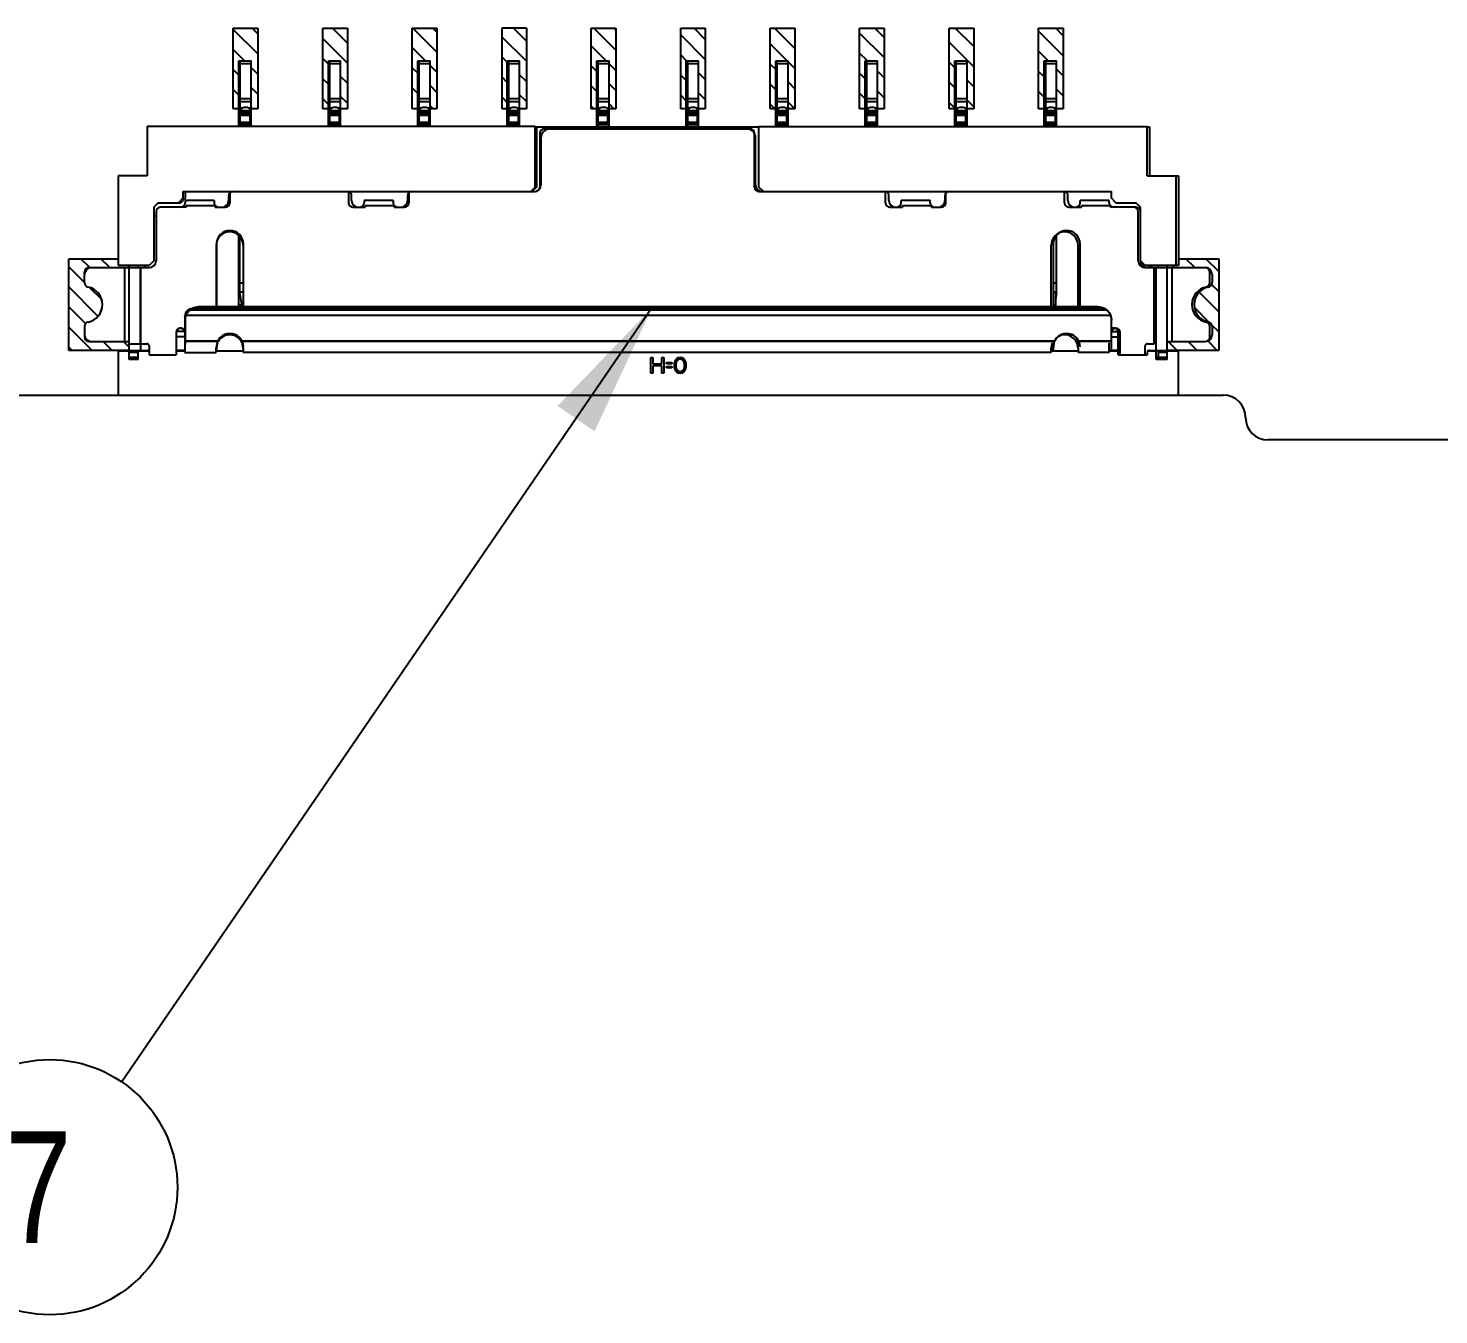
# Model space of a CAD drawing. Header units: millimetres. Extents: x 0 to 594, y 0 to 420.
# Drawn here: x 132.46 to 163.99, y 69.37 to 98.12 of the extents above; entities that cross this region are included whole.
import ezdxf

# ---------------------------------------------------------------- set-up
doc = ezdxf.new("R2010")
doc.units = ezdxf.units.MM
doc.header["$LTSCALE"] = 32.67
doc.layers.get('0').update_dxf_attribs({"linetype": 'CONTINUOUS'})
doc.styles.get("Standard").update_dxf_attribs({"font": 'txt', "width": 0.8})
doc.dimstyles.get("Standard").update_dxf_attribs({"dimtxt": 2.5, "dimasz": 3, "dimexe": 1.5, "dimexo": 1.2, "dimtad": 1, "dimdsep": 46, "dimtxsty": 'STANDARD', "dimblk": '_FILLED', "dimblk1": '_FILLED', "dimblk2": '_FILLED', "dimcen": 0.09, "dimazin": 2, "dimtol": 1, "dimtp": 0.01, "dimtm": 0.01, "dimtfac": 1, "dimtofl": 0, "dimtmove": 0, "dimatfit": 3, "dimldrblk": '_FILLED', "dimfxl": 1, "dimtolj": 1, "dimarcsym": 0})

# ---------------------------------------------------------------- blocks, each defined once
blk = doc.blocks.new('_FILLED')
at = {"color": 0, "linetype": 'BYBLOCK'}
blk.add_solid([(0, 0), (-1, 0.167), (-1, -0.167)], dxfattribs=at)
blk = doc.blocks.new('BALLOON_BL14', base_point=(132.942, 72.223))
at = {"color": 7, "linetype": 'CONTINUOUS'}
blk.add_circle((132.942, 72.223), 2.851, dxfattribs=at)
at = {"color": 7, "linetype": 'CONTINUOUS', "insert": (131.942, 73.473), "char_height": 2.5, "width": 2, "attachment_point": 1, "line_spacing_factor": 0.9}
blk.add_mtext('7', dxfattribs=at)

msp = doc.modelspace()

# ---------------------------------------------------------------- linework, layer by layer
at = {"color": 40, "linetype": 'CONTINUOUS'}
for p, q in [((137.042, 96.323), (137.042, 98.123)), ((137.042, 98.123), (137.592, 98.123)), ((137.592, 97.547), (137.042, 98.097)), ((137.592, 97.996), (137.464, 98.123)), ((137.592, 98.123), (137.592, 96.323)), ((139.042, 96.323), (139.042, 98.123)), ((139.042, 98.123), (139.592, 98.123)), ((139.592, 97.792), (139.26, 98.123)), ((139.592, 98.123), (139.592, 96.323)), ((141.042, 96.323), (141.042, 98.123)), ((141.042, 98.123), (141.592, 98.123)), ((141.592, 97.588), (141.056, 98.123)), ((141.592, 98.037), (141.505, 98.123)), ((141.592, 98.123), (141.592, 96.323)), ((143.042, 98.123), (143.042, 96.323)), ((143.592, 98.123), (143.042, 98.123)), ((143.592, 97.833), (143.302, 98.123)), ((143.592, 98.123), (143.592, 96.323)), ((145.042, 96.323), (145.042, 98.123)), ((145.042, 98.123), (145.592, 98.123)), ((145.592, 97.629), (145.098, 98.123)), ((145.592, 98.078), (145.547, 98.123)), ((145.592, 98.123), (145.592, 96.323)), ((147.042, 96.323), (147.042, 98.123)), ((147.042, 98.123), (147.592, 98.123)), ((147.592, 97.874), (147.343, 98.123)), ((147.592, 98.123), (147.592, 96.323)), ((149.042, 96.323), (149.042, 98.123)), ((149.042, 98.123), (149.592, 98.123)), ((149.592, 97.67), (149.139, 98.123)), ((149.592, 98.119), (149.588, 98.123)), ((149.592, 98.123), (149.592, 96.323)), ((151.042, 96.323), (151.042, 98.123)), ((151.042, 98.123), (151.592, 98.123)), ((151.592, 97.915), (151.384, 98.123)), ((151.592, 98.123), (151.592, 96.323)), ((153.042, 96.323), (153.042, 98.123)), ((153.042, 98.123), (153.592, 98.123)), ((153.592, 97.711), (153.18, 98.123)), ((153.592, 98.123), (153.592, 96.323)), ((155.042, 96.323), (155.042, 98.123)), ((155.042, 98.123), (155.592, 98.123)), ((155.592, 97.507), (155.042, 98.057)), ((155.592, 97.956), (155.425, 98.123)), ((155.592, 98.123), (155.592, 96.323)), ((139.592, 97.343), (139.042, 97.893)), ((143.592, 97.384), (143.042, 97.934)), ((147.592, 97.425), (147.042, 97.975)), ((149.42, 97.393), (149.042, 97.771)), ((151.592, 97.466), (151.042, 98.016)), ((153.592, 97.262), (153.042, 97.812)), ((137.296, 97.393), (137.042, 97.648)), ((139.167, 97.319), (139.042, 97.444)), ((141.337, 97.393), (141.042, 97.689)), ((143.163, 97.364), (143.042, 97.485)), ((145.379, 97.393), (145.042, 97.73)), ((147.171, 97.397), (147.042, 97.526)), ((151.216, 97.393), (151.042, 97.567)), ((155.257, 97.393), (155.042, 97.608)), ((137.167, 97.074), (137.042, 97.199)), ((137.592, 97.098), (137.442, 97.248)), ((141.167, 97.115), (141.042, 97.24)), ((141.592, 97.139), (141.442, 97.289)), ((145.167, 97.156), (145.042, 97.281)), ((145.592, 97.18), (145.442, 97.33)), ((147.592, 96.976), (147.442, 97.126)), ((149.167, 97.197), (149.042, 97.322)), ((149.592, 97.221), (149.442, 97.371)), ((151.167, 96.993), (151.042, 97.118)), ((151.592, 97.017), (151.442, 97.167)), ((153.167, 97.238), (153.042, 97.363)), ((155.167, 97.034), (155.042, 97.159)), ((155.592, 97.058), (155.442, 97.208)), ((137.592, 96.649), (137.442, 96.799)), ((139.167, 96.87), (139.042, 96.995)), ((139.592, 96.894), (139.442, 97.044)), ((141.167, 96.666), (141.042, 96.791)), ((141.592, 96.69), (141.442, 96.84)), ((143.167, 96.911), (143.042, 97.036)), ((143.592, 96.935), (143.442, 97.085)), ((145.167, 96.707), (145.042, 96.832)), ((145.592, 96.731), (145.442, 96.881)), ((147.167, 96.952), (147.042, 97.077)), ((149.167, 96.748), (149.042, 96.873)), ((149.592, 96.772), (149.442, 96.922)), ((153.167, 96.789), (153.042, 96.914)), ((153.592, 96.813), (153.442, 96.963)), ((137.167, 96.625), (137.042, 96.75)), ((139.167, 96.421), (139.042, 96.546)), ((139.592, 96.445), (139.442, 96.595)), ((143.167, 96.462), (143.042, 96.587)), ((143.592, 96.486), (143.442, 96.636)), ((147.167, 96.503), (147.042, 96.628)), ((147.592, 96.527), (147.447, 96.672)), ((149.592, 96.323), (149.442, 96.473)), ((151.167, 96.544), (151.042, 96.669)), ((151.592, 96.568), (151.442, 96.718)), ((153.592, 96.364), (153.442, 96.514)), ((155.167, 96.585), (155.042, 96.71)), ((155.592, 96.609), (155.442, 96.759)), ((137.167, 96.323), (137.042, 96.323)), ((137.592, 96.323), (137.442, 96.323)), ((137.468, 96.323), (137.446, 96.346)), ((139.167, 96.323), (139.042, 96.323)), ((139.592, 96.323), (139.442, 96.323)), ((141.06, 96.323), (141.042, 96.342)), ((141.167, 96.323), (141.042, 96.323)), ((141.509, 96.323), (141.442, 96.391)), ((141.592, 96.323), (141.442, 96.323)), ((143.167, 96.323), (143.042, 96.323)), ((143.592, 96.323), (143.442, 96.323)), ((145.102, 96.323), (145.042, 96.383)), ((145.167, 96.323), (145.042, 96.323)), ((145.551, 96.323), (145.442, 96.432)), ((145.592, 96.323), (145.442, 96.323)), ((147.167, 96.323), (147.042, 96.323)), ((147.592, 96.323), (147.442, 96.323)), ((149.143, 96.323), (149.042, 96.424)), ((149.167, 96.323), (149.042, 96.323)), ((149.592, 96.323), (149.442, 96.323)), ((151.167, 96.323), (151.042, 96.323)), ((151.592, 96.323), (151.442, 96.323)), ((153.167, 96.34), (153.042, 96.465)), ((153.167, 96.323), (153.042, 96.323)), ((153.592, 96.323), (153.442, 96.323)), ((155.167, 96.323), (155.042, 96.323)), ((155.592, 96.323), (155.442, 96.323)), ((133.367, 90.923), (133.367, 92.973)), ((133.367, 92.973), (134.467, 92.973)), ((133.718, 92.44), (133.367, 92.792)), ((133.834, 92.773), (133.634, 92.973)), ((134.283, 92.773), (134.083, 92.973)), ((134.712, 92.794), (134.682, 92.823)), ((158.081, 92.773), (158.031, 92.823)), ((158.167, 92.973), (159.067, 92.973)), ((158.53, 92.773), (158.33, 92.973)), ((159.067, 92.685), (158.779, 92.973)), ((159.067, 92.973), (159.067, 90.923)), ((159.067, 92.236), (158.906, 92.397)), ((134.018, 91.691), (133.367, 92.343)), ((134.102, 92.057), (133.83, 92.328)), ((159.067, 91.787), (158.63, 92.224)), ((133.739, 91.521), (133.367, 91.894)), ((158.856, 91.548), (158.526, 91.879)), ((133.888, 90.923), (133.367, 91.445)), ((159.067, 91.338), (158.908, 91.497)), ((134.337, 90.923), (134.137, 91.123)), ((134.712, 90.998), (134.586, 91.123)), ((158.135, 90.923), (157.935, 91.123)), ((158.584, 90.923), (158.384, 91.123)), ((159.033, 90.923), (158.821, 91.135)), ((133.439, 90.923), (133.367, 90.996)), ((134.712, 90.923), (133.367, 90.923)), ((159.067, 90.923), (157.917, 90.923))]:
    msp.add_line(p, q, dxfattribs=at)
at = {"color": 7, "linetype": 'CONTINUOUS'}
for p, q in [((137.167, 95.925), (137.167, 97.393)), ((137.167, 97.393), (137.442, 97.393)), ((137.192, 97.358), (137.167, 97.358)), ((137.192, 97.393), (137.192, 96.289)), ((137.442, 97.327), (137.192, 97.327)), ((137.417, 97.389), (137.417, 97.393)), ((137.442, 95.925), (137.442, 97.393)), ((139.167, 95.925), (139.167, 97.393)), ((139.167, 97.393), (139.442, 97.393)), ((139.192, 97.358), (139.167, 97.358)), ((139.192, 97.393), (139.192, 96.289)), ((139.442, 97.327), (139.192, 97.327)), ((139.417, 97.389), (139.417, 97.393)), ((139.442, 95.925), (139.442, 97.393)), ((141.167, 95.925), (141.167, 97.393)), ((141.167, 97.393), (141.442, 97.393)), ((141.192, 97.358), (141.167, 97.358)), ((141.192, 97.393), (141.192, 96.289)), ((141.442, 97.327), (141.192, 97.327)), ((141.417, 97.389), (141.417, 97.393)), ((141.442, 95.925), (141.442, 97.393)), ((143.167, 95.925), (143.167, 97.393)), ((143.167, 97.393), (143.442, 97.393)), ((143.192, 97.358), (143.167, 97.358)), ((143.192, 97.393), (143.192, 96.289)), ((143.442, 97.327), (143.192, 97.327)), ((143.417, 97.389), (143.417, 97.393)), ((143.442, 95.925), (143.442, 97.393)), ((145.167, 95.925), (145.167, 97.393)), ((145.167, 97.393), (145.442, 97.393)), ((145.192, 97.358), (145.167, 97.358)), ((145.192, 97.393), (145.192, 96.289)), ((145.442, 97.327), (145.192, 97.327)), ((145.417, 97.389), (145.417, 97.393)), ((145.442, 95.925), (145.442, 97.393)), ((147.167, 95.925), (147.167, 97.393)), ((147.167, 97.393), (147.442, 97.393)), ((147.192, 97.358), (147.167, 97.358)), ((147.192, 97.393), (147.192, 96.289)), ((147.442, 97.327), (147.192, 97.327)), ((147.417, 97.389), (147.417, 97.393)), ((147.442, 95.925), (147.442, 97.393)), ((149.167, 95.925), (149.167, 97.393)), ((149.167, 97.393), (149.442, 97.393)), ((149.192, 97.358), (149.167, 97.358)), ((149.192, 97.393), (149.192, 96.289)), ((149.442, 97.327), (149.192, 97.327)), ((149.417, 97.389), (149.417, 97.393)), ((149.442, 95.925), (149.442, 97.393)), ((151.167, 95.925), (151.167, 97.393)), ((151.167, 97.393), (151.442, 97.393)), ((151.192, 97.358), (151.167, 97.358)), ((151.192, 97.393), (151.192, 96.289)), ((151.442, 97.327), (151.192, 97.327)), ((151.417, 97.389), (151.417, 97.393)), ((151.442, 95.925), (151.442, 97.393)), ((153.167, 95.925), (153.167, 97.393)), ((153.167, 97.393), (153.442, 97.393)), ((153.192, 97.358), (153.167, 97.358)), ((153.192, 97.393), (153.192, 96.289)), ((153.442, 97.327), (153.192, 97.327)), ((153.417, 97.389), (153.417, 97.393)), ((153.442, 95.925), (153.442, 97.393)), ((155.167, 95.925), (155.167, 97.393)), ((155.167, 97.393), (155.442, 97.393)), ((155.192, 97.358), (155.167, 97.358)), ((155.192, 97.393), (155.192, 96.289)), ((155.442, 97.327), (155.192, 97.327)), ((155.417, 97.389), (155.417, 97.393)), ((155.442, 95.925), (155.442, 97.393)), ((137.167, 96.641), (137.192, 96.641)), ((137.192, 96.52), (137.167, 96.52)), ((137.192, 96.55), (137.442, 96.55)), ((137.442, 96.477), (137.192, 96.477)), ((139.167, 96.641), (139.192, 96.641)), ((139.192, 96.52), (139.167, 96.52)), ((139.192, 96.55), (139.442, 96.55)), ((139.442, 96.477), (139.192, 96.477)), ((141.167, 96.641), (141.192, 96.641)), ((141.192, 96.52), (141.167, 96.52)), ((141.192, 96.55), (141.442, 96.55)), ((141.442, 96.477), (141.192, 96.477)), ((143.167, 96.641), (143.192, 96.641)), ((143.192, 96.52), (143.167, 96.52)), ((143.192, 96.55), (143.442, 96.55)), ((143.442, 96.477), (143.192, 96.477)), ((145.167, 96.641), (145.192, 96.641)), ((145.192, 96.52), (145.167, 96.52)), ((145.192, 96.55), (145.442, 96.55)), ((145.442, 96.477), (145.192, 96.477)), ((147.167, 96.641), (147.192, 96.641)), ((147.192, 96.52), (147.167, 96.52)), ((147.192, 96.55), (147.442, 96.55)), ((147.442, 96.477), (147.192, 96.477)), ((149.167, 96.641), (149.192, 96.641)), ((149.192, 96.52), (149.167, 96.52)), ((149.192, 96.55), (149.442, 96.55)), ((149.442, 96.477), (149.192, 96.477)), ((151.167, 96.641), (151.192, 96.641)), ((151.192, 96.52), (151.167, 96.52)), ((151.192, 96.55), (151.442, 96.55)), ((151.442, 96.477), (151.192, 96.477)), ((153.167, 96.641), (153.192, 96.641)), ((153.192, 96.52), (153.167, 96.52)), ((153.192, 96.55), (153.442, 96.55)), ((153.442, 96.477), (153.192, 96.477)), ((155.167, 96.641), (155.192, 96.641)), ((155.192, 96.52), (155.167, 96.52)), ((155.192, 96.55), (155.442, 96.55)), ((155.442, 96.477), (155.192, 96.477)), ((137.167, 96.362), (137.192, 96.362)), ((137.167, 96.275), (137.192, 96.275)), ((137.417, 96.175), (137.167, 96.175)), ((137.192, 96.283), (137.267, 96.358)), ((137.192, 96.342), (137.25, 96.342)), ((137.192, 96.335), (137.243, 96.335)), ((137.192, 96.283), (137.192, 95.925)), ((137.192, 96.283), (137.442, 96.283)), ((137.442, 96.233), (137.192, 96.233)), ((137.442, 96.203), (137.192, 96.203)), ((137.267, 96.358), (137.367, 96.358)), ((137.367, 96.358), (137.442, 96.283)), ((137.383, 96.342), (137.442, 96.342)), ((137.39, 96.335), (137.442, 96.335)), ((137.417, 96.003), (137.417, 96.175)), ((139.167, 96.362), (139.192, 96.362)), ((139.167, 96.275), (139.192, 96.275)), ((139.417, 96.175), (139.167, 96.175)), ((139.192, 96.283), (139.267, 96.358)), ((139.192, 96.342), (139.25, 96.342)), ((139.192, 96.335), (139.243, 96.335)), ((139.192, 96.283), (139.192, 95.925)), ((139.192, 96.283), (139.442, 96.283)), ((139.442, 96.233), (139.192, 96.233)), ((139.442, 96.203), (139.192, 96.203)), ((139.267, 96.358), (139.367, 96.358)), ((139.367, 96.358), (139.442, 96.283)), ((139.383, 96.342), (139.442, 96.342)), ((139.39, 96.335), (139.442, 96.335)), ((139.417, 96.003), (139.417, 96.175)), ((141.167, 96.362), (141.192, 96.362)), ((141.167, 96.275), (141.192, 96.275)), ((141.417, 96.175), (141.167, 96.175)), ((141.192, 96.283), (141.267, 96.358)), ((141.192, 96.342), (141.25, 96.342)), ((141.192, 96.335), (141.243, 96.335)), ((141.192, 96.283), (141.192, 95.925)), ((141.192, 96.283), (141.442, 96.283)), ((141.442, 96.233), (141.192, 96.233)), ((141.442, 96.203), (141.192, 96.203)), ((141.267, 96.358), (141.367, 96.358)), ((141.367, 96.358), (141.442, 96.283)), ((141.383, 96.342), (141.442, 96.342)), ((141.39, 96.335), (141.442, 96.335)), ((141.417, 96.003), (141.417, 96.175)), ((143.167, 96.362), (143.192, 96.362)), ((143.167, 96.275), (143.192, 96.275)), ((143.417, 96.175), (143.167, 96.175)), ((143.192, 96.283), (143.267, 96.358)), ((143.192, 96.342), (143.25, 96.342)), ((143.243, 96.335), (143.192, 96.335)), ((143.192, 96.283), (143.192, 95.925)), ((143.192, 96.283), (143.442, 96.283)), ((143.442, 96.233), (143.192, 96.233)), ((143.192, 96.203), (143.442, 96.203)), ((143.267, 96.358), (143.367, 96.358)), ((143.367, 96.358), (143.442, 96.283)), ((143.383, 96.342), (143.442, 96.342)), ((143.442, 96.335), (143.39, 96.335)), ((143.417, 96.003), (143.417, 96.175)), ((145.167, 96.362), (145.192, 96.362)), ((145.167, 96.275), (145.192, 96.275)), ((145.417, 96.175), (145.167, 96.175)), ((145.192, 96.283), (145.267, 96.358)), ((145.192, 96.342), (145.25, 96.342)), ((145.192, 96.335), (145.243, 96.335)), ((145.192, 96.283), (145.192, 95.925)), ((145.192, 96.283), (145.442, 96.283)), ((145.442, 96.233), (145.192, 96.233)), ((145.442, 96.203), (145.192, 96.203)), ((145.267, 96.358), (145.367, 96.358)), ((145.367, 96.358), (145.442, 96.283)), ((145.383, 96.342), (145.442, 96.342)), ((145.39, 96.335), (145.442, 96.335)), ((145.417, 96.003), (145.417, 96.175)), ((147.167, 96.362), (147.192, 96.362)), ((147.167, 96.275), (147.192, 96.275)), ((147.417, 96.175), (147.167, 96.175)), ((147.192, 96.283), (147.267, 96.358)), ((147.192, 96.342), (147.25, 96.342)), ((147.192, 96.335), (147.243, 96.335)), ((147.192, 96.283), (147.192, 95.925)), ((147.192, 96.283), (147.442, 96.283)), ((147.442, 96.233), (147.192, 96.233)), ((147.442, 96.203), (147.192, 96.203)), ((147.267, 96.358), (147.367, 96.358)), ((147.367, 96.358), (147.442, 96.283)), ((147.383, 96.342), (147.442, 96.342)), ((147.39, 96.335), (147.442, 96.335)), ((147.417, 96.003), (147.417, 96.175)), ((149.167, 96.362), (149.192, 96.362)), ((149.167, 96.275), (149.192, 96.275)), ((149.417, 96.175), (149.167, 96.175)), ((149.192, 96.283), (149.267, 96.358)), ((149.192, 96.342), (149.25, 96.342)), ((149.192, 96.335), (149.243, 96.335)), ((149.192, 96.283), (149.192, 95.925)), ((149.192, 96.283), (149.442, 96.283)), ((149.442, 96.233), (149.192, 96.233)), ((149.442, 96.203), (149.192, 96.203)), ((149.267, 96.358), (149.367, 96.358)), ((149.367, 96.358), (149.442, 96.283)), ((149.383, 96.342), (149.442, 96.342)), ((149.39, 96.335), (149.442, 96.335)), ((149.417, 96.003), (149.417, 96.175)), ((151.167, 96.362), (151.192, 96.362)), ((151.167, 96.275), (151.192, 96.275)), ((151.417, 96.175), (151.167, 96.175)), ((151.192, 96.283), (151.267, 96.358)), ((151.192, 96.342), (151.25, 96.342)), ((151.192, 96.335), (151.243, 96.335)), ((151.192, 96.283), (151.192, 95.925)), ((151.192, 96.283), (151.442, 96.283)), ((151.442, 96.233), (151.192, 96.233)), ((151.442, 96.203), (151.192, 96.203)), ((151.267, 96.358), (151.367, 96.358)), ((151.367, 96.358), (151.442, 96.283)), ((151.383, 96.342), (151.442, 96.342)), ((151.39, 96.335), (151.442, 96.335)), ((151.417, 96.003), (151.417, 96.175)), ((153.167, 96.362), (153.192, 96.362)), ((153.167, 96.275), (153.192, 96.275)), ((153.417, 96.175), (153.167, 96.175)), ((153.192, 96.283), (153.267, 96.358)), ((153.192, 96.342), (153.25, 96.342)), ((153.192, 96.335), (153.243, 96.335)), ((153.192, 96.283), (153.192, 95.925)), ((153.192, 96.283), (153.442, 96.283)), ((153.442, 96.233), (153.192, 96.233)), ((153.442, 96.203), (153.192, 96.203)), ((153.267, 96.358), (153.367, 96.358)), ((153.367, 96.358), (153.442, 96.283)), ((153.383, 96.342), (153.442, 96.342)), ((153.39, 96.335), (153.442, 96.335)), ((153.417, 96.003), (153.417, 96.175)), ((155.167, 96.362), (155.192, 96.362)), ((155.167, 96.275), (155.192, 96.275)), ((155.417, 96.175), (155.167, 96.175)), ((155.192, 96.283), (155.267, 96.358)), ((155.192, 96.342), (155.25, 96.342)), ((155.192, 96.335), (155.243, 96.335)), ((155.192, 96.283), (155.192, 95.925)), ((155.192, 96.283), (155.442, 96.283)), ((155.442, 96.233), (155.192, 96.233)), ((155.442, 96.203), (155.192, 96.203)), ((155.267, 96.358), (155.367, 96.358)), ((155.367, 96.358), (155.442, 96.283)), ((155.383, 96.342), (155.442, 96.342)), ((155.39, 96.335), (155.442, 96.335)), ((155.417, 96.003), (155.417, 96.175)), ((135.117, 95.925), (135.117, 94.825)), ((143.792, 95.925), (135.117, 95.925)), ((137.167, 96.025), (137.417, 96.025)), ((137.192, 96.003), (137.442, 96.003)), ((137.192, 95.973), (137.442, 95.973)), ((139.167, 96.025), (139.417, 96.025)), ((139.192, 96.003), (139.442, 96.003)), ((139.192, 95.973), (139.442, 95.973)), ((141.167, 96.025), (141.417, 96.025)), ((141.192, 96.003), (141.442, 96.003)), ((141.192, 95.973), (141.442, 95.973)), ((143.167, 96.025), (143.417, 96.025)), ((143.192, 96.003), (143.442, 96.003)), ((143.192, 95.973), (143.442, 95.973)), ((143.792, 94.573), (143.792, 95.925)), ((143.792, 95.923), (148.792, 95.923)), ((143.817, 95.923), (143.817, 94.573)), ((143.992, 95.875), (148.592, 95.875)), ((148.517, 95.873), (144.117, 95.873)), ((145.167, 96.025), (145.417, 96.025)), ((145.192, 96.003), (145.442, 96.003)), ((145.192, 95.973), (145.442, 95.973)), ((147.167, 96.025), (147.417, 96.025)), ((147.192, 96.003), (147.442, 96.003)), ((147.192, 95.973), (147.442, 95.973)), ((148.792, 94.573), (148.792, 95.925)), ((148.792, 95.925), (157.467, 95.925)), ((149.167, 96.025), (149.417, 96.025)), ((149.192, 96.003), (149.442, 96.003)), ((149.192, 95.973), (149.442, 95.973)), ((151.167, 96.025), (151.417, 96.025)), ((151.192, 96.003), (151.442, 96.003)), ((151.192, 95.973), (151.442, 95.973)), ((153.167, 96.025), (153.417, 96.025)), ((153.192, 96.003), (153.442, 96.003)), ((153.192, 95.973), (153.442, 95.973)), ((155.167, 96.025), (155.417, 96.025)), ((155.192, 96.003), (155.442, 96.003)), ((155.192, 95.973), (155.442, 95.973)), ((157.467, 94.825), (157.467, 95.925)), ((157.467, 95.923), (157.517, 95.923)), ((157.517, 95.923), (157.517, 94.823)), ((143.892, 95.775), (143.892, 94.573)), ((143.917, 95.673), (143.917, 94.623)), ((148.692, 94.573), (148.692, 95.775)), ((148.717, 94.623), (148.717, 95.673)), ((134.467, 94.825), (134.467, 92.825)), ((135.117, 94.825), (134.467, 94.825)), ((157.467, 94.825), (158.117, 94.825)), ((158.117, 92.825), (158.117, 94.825)), ((158.117, 94.823), (158.167, 94.823)), ((158.167, 94.823), (158.167, 92.823)), ((135.917, 94.323), (135.817, 94.223)), ((135.967, 94.323), (135.867, 94.223)), ((135.917, 94.473), (135.917, 94.323)), ((135.917, 94.473), (143.792, 94.473)), ((135.967, 94.473), (135.967, 94.323)), ((135.967, 94.273), (135.967, 94.223)), ((136.617, 94.273), (135.967, 94.273)), ((136.617, 94.273), (136.617, 94.223)), ((136.937, 94.373), (136.937, 94.273)), ((136.967, 94.473), (136.967, 94.223)), ((139.617, 94.473), (139.617, 94.223)), ((139.687, 94.273), (139.687, 94.373)), ((139.967, 94.273), (139.967, 94.223)), ((140.617, 94.273), (139.967, 94.273)), ((140.617, 94.273), (140.617, 94.223)), ((140.937, 94.373), (140.937, 94.273)), ((140.967, 94.473), (140.967, 94.223)), ((143.792, 94.573), (143.692, 94.473)), ((143.817, 94.573), (143.717, 94.473)), ((148.892, 94.473), (148.792, 94.573)), ((148.792, 94.473), (156.667, 94.473)), ((151.617, 94.223), (151.617, 94.469)), ((151.697, 94.273), (151.697, 94.373)), ((151.967, 94.223), (151.967, 94.273)), ((152.617, 94.273), (151.967, 94.273)), ((152.617, 94.223), (152.617, 94.273)), ((152.947, 94.373), (152.947, 94.273)), ((152.967, 94.223), (152.967, 94.473)), ((155.617, 94.223), (155.617, 94.469)), ((155.697, 94.273), (155.697, 94.373)), ((155.967, 94.223), (155.967, 94.273)), ((156.617, 94.273), (155.967, 94.273)), ((156.617, 94.223), (156.617, 94.273)), ((156.667, 94.323), (156.667, 94.473)), ((156.767, 94.223), (156.667, 94.323)), ((135.367, 94.223), (135.267, 94.123)), ((135.267, 94.123), (135.267, 92.925)), ((135.317, 94.023), (135.317, 92.923)), ((135.367, 94.223), (135.867, 94.223)), ((135.987, 94.123), (135.417, 94.123)), ((135.987, 94.153), (135.987, 94.123)), ((136.637, 94.153), (135.987, 94.153)), ((136.637, 94.123), (136.637, 94.153)), ((136.637, 94.123), (136.867, 94.123)), ((139.717, 94.123), (139.987, 94.123)), ((139.987, 94.153), (139.987, 94.123)), ((140.637, 94.153), (139.987, 94.153)), ((140.637, 94.123), (140.637, 94.153)), ((140.637, 94.123), (140.867, 94.123)), ((151.717, 94.123), (151.997, 94.123)), ((151.997, 94.153), (151.997, 94.123)), ((152.647, 94.153), (151.997, 94.153)), ((152.647, 94.123), (152.647, 94.153)), ((152.647, 94.123), (152.867, 94.123)), ((155.717, 94.123), (155.997, 94.123)), ((155.997, 94.153), (155.997, 94.123)), ((156.647, 94.153), (155.997, 94.153)), ((156.647, 94.123), (156.647, 94.153)), ((157.217, 94.123), (156.647, 94.123)), ((156.767, 94.223), (157.217, 94.223)), ((157.317, 94.123), (157.217, 94.223)), ((157.267, 92.923), (157.267, 94.023)), ((157.317, 92.925), (157.317, 94.123)), ((135.317, 93.924), (135.267, 93.924)), ((137.167, 91.932), (137.167, 93.487)), ((137.192, 92.223), (137.192, 93.462)), ((155.442, 92.223), (155.442, 93.497)), ((136.662, 93.273), (136.662, 91.9)), ((136.667, 93.303), (136.667, 91.9)), ((137.262, 93.273), (137.262, 91.9)), ((137.267, 91.9), (137.267, 93.303)), ((155.322, 91.9), (155.322, 93.273)), ((155.367, 93.303), (155.367, 91.9)), ((155.922, 91.9), (155.922, 93.273)), ((155.967, 91.9), (155.967, 93.303)), ((133.817, 92.773), (135.167, 92.773)), ((134.467, 92.825), (135.167, 92.825)), ((134.617, 91.123), (134.617, 92.773)), ((134.712, 92.823), (134.712, 92.777)), ((134.712, 90.723), (134.712, 92.773)), ((134.717, 92.823), (134.717, 92.773)), ((134.917, 92.773), (134.917, 92.825)), ((134.962, 92.773), (134.962, 91.073)), ((134.967, 92.773), (134.967, 90.923)), ((135.067, 92.825), (135.067, 92.773)), ((135.267, 92.925), (135.167, 92.825)), ((157.417, 92.825), (157.317, 92.925)), ((157.417, 92.825), (158.117, 92.825)), ((157.417, 92.773), (158.767, 92.773)), ((157.517, 92.773), (157.517, 92.825)), ((157.567, 92.823), (157.567, 92.773)), ((157.622, 91.073), (157.622, 92.773)), ((157.667, 90.923), (157.667, 92.773)), ((157.717, 92.773), (157.717, 92.823)), ((157.917, 90.723), (157.917, 92.823)), ((158.017, 92.773), (158.017, 91.123)), ((158.167, 92.823), (158.117, 92.823)), ((133.717, 92.438), (133.717, 92.673)), ((137.262, 92.423), (137.192, 92.423)), ((155.442, 92.423), (155.367, 92.423)), ((158.867, 92.438), (158.867, 92.673)), ((158.917, 92.623), (158.917, 92.438)), ((137.233, 91.946), (137.192, 92.223)), ((137.262, 92.223), (137.192, 92.223)), ((155.442, 92.223), (155.367, 92.223)), ((155.417, 92.223), (155.417, 91.932)), ((155.442, 92.223), (155.417, 92.056)), ((135.978, 91.685), (136.011, 91.76)), ((136.011, 91.76), (136.063, 91.823)), ((136.044, 91.835), (136.1, 91.863)), ((156.571, 91.823), (136.063, 91.823)), ((136.1, 91.863), (136.162, 91.873)), ((136.162, 91.873), (156.422, 91.873)), ((136.198, 91.892), (136.232, 91.898)), ((136.232, 91.898), (136.267, 91.9)), ((156.367, 91.9), (136.267, 91.9)), ((137.262, 91.936), (137.167, 91.936)), ((137.179, 91.9), (137.167, 91.932)), ((155.417, 91.936), (155.367, 91.936)), ((155.417, 91.932), (155.405, 91.9)), ((156.367, 91.9), (156.401, 91.898)), ((156.401, 91.898), (156.436, 91.892)), ((156.436, 91.892), (156.47, 91.882)), ((156.571, 91.823), (156.623, 91.76)), ((156.623, 91.76), (156.655, 91.685)), ((133.717, 91.458), (133.717, 91.223)), ((135.962, 91.673), (135.971, 91.735)), ((135.962, 91.673), (135.962, 90.873)), ((135.967, 91.603), (135.978, 91.685)), ((135.967, 91.6), (135.969, 91.634)), ((135.967, 91.603), (135.967, 91.061)), ((135.969, 91.634), (135.974, 91.667)), ((135.974, 91.667), (135.984, 91.7)), ((135.984, 91.7), (135.987, 91.705)), ((156.649, 91.7), (135.984, 91.7)), ((156.646, 91.705), (156.649, 91.7)), ((156.655, 91.685), (156.667, 91.603)), ((156.665, 91.634), (156.667, 91.6)), ((156.667, 90.903), (156.667, 91.603)), ((158.867, 91.223), (158.867, 91.458)), ((158.917, 91.458), (158.917, 91.273)), ((133.817, 91.123), (134.709, 91.123)), ((135.762, 91.323), (135.762, 90.823)), ((135.767, 91.323), (135.767, 90.823)), ((135.962, 91.223), (135.767, 91.223)), ((135.957, 91.345), (135.771, 91.345)), ((136.696, 91.132), (135.967, 91.132)), ((135.967, 91.132), (136.697, 91.132)), ((136.69, 91.072), (136.697, 91.132)), ((136.884, 91.288), (136.808, 91.255)), ((136.967, 91.3), (136.884, 91.288)), ((137.05, 91.288), (136.967, 91.3)), ((137.125, 91.255), (137.05, 91.288)), ((137.189, 91.201), (137.125, 91.255)), ((137.236, 91.132), (137.189, 91.201)), ((137.236, 91.132), (137.244, 91.072)), ((137.236, 91.132), (155.397, 91.132)), ((155.396, 91.132), (137.238, 91.132)), ((155.39, 91.072), (155.397, 91.132)), ((155.4, 91.129), (155.444, 91.193)), ((155.584, 91.288), (155.508, 91.255)), ((155.667, 91.3), (155.584, 91.288)), ((155.75, 91.288), (155.667, 91.3)), ((155.825, 91.255), (155.75, 91.288)), ((155.889, 91.201), (155.825, 91.255)), ((155.936, 91.132), (155.889, 91.201)), ((155.936, 91.132), (155.944, 91.072)), ((155.936, 91.132), (156.667, 91.132)), ((156.667, 91.132), (155.938, 91.132)), ((156.667, 91.223), (156.822, 91.223)), ((156.671, 91.345), (156.817, 91.345)), ((156.822, 90.823), (156.822, 91.323)), ((156.867, 90.823), (156.867, 91.323)), ((157.917, 91.123), (158.767, 91.123)), ((134.467, 90.903), (134.467, 89.923)), ((134.717, 90.903), (134.467, 90.903)), ((134.712, 91.073), (135.112, 91.073)), ((134.717, 91.023), (134.712, 91.023)), ((134.717, 90.723), (134.717, 91.073)), ((134.717, 90.923), (135.117, 90.923)), ((134.917, 90.873), (134.717, 90.873)), ((134.917, 90.723), (134.917, 90.923)), ((135.167, 90.903), (134.917, 90.903)), ((135.162, 91.023), (135.162, 90.823)), ((135.162, 90.823), (135.767, 90.823)), ((135.167, 90.823), (135.167, 90.873)), ((135.962, 90.923), (135.767, 90.923)), ((135.967, 90.903), (135.767, 90.903)), ((135.967, 91.09), (135.962, 91.09)), ((135.962, 90.873), (136.662, 90.873)), ((136.662, 90.873), (136.662, 90.973)), ((136.667, 90.903), (136.662, 90.903)), ((136.667, 90.903), (136.667, 91.003)), ((136.667, 90.931), (136.674, 90.968)), ((137.267, 90.903), (136.667, 90.903)), ((136.674, 90.968), (136.682, 91.016)), ((136.682, 91.016), (136.69, 91.072)), ((137.244, 91.072), (137.251, 91.016)), ((137.251, 91.016), (137.259, 90.968)), ((137.262, 90.973), (137.262, 90.873)), ((155.322, 90.873), (137.262, 90.873)), ((155.322, 90.873), (155.322, 90.973)), ((155.367, 90.903), (155.322, 90.903)), ((155.367, 90.903), (155.367, 91.003)), ((155.367, 90.931), (155.374, 90.968)), ((155.922, 90.903), (155.367, 90.903)), ((155.374, 90.968), (155.382, 91.016)), ((155.382, 91.016), (155.39, 91.072)), ((155.941, 91.09), (155.898, 91.09)), ((155.922, 90.973), (155.922, 90.873)), ((156.622, 90.873), (155.922, 90.873)), ((155.944, 91.072), (155.951, 91.016)), ((156.622, 90.873), (156.622, 91.09)), ((156.667, 90.903), (156.622, 90.903)), ((156.822, 90.923), (156.667, 90.923)), ((156.822, 90.903), (156.667, 90.903)), ((156.822, 90.823), (157.467, 90.823)), ((157.422, 90.823), (157.422, 91.023)), ((157.667, 90.903), (157.467, 90.903)), ((157.467, 90.873), (157.467, 90.823)), ((157.472, 91.073), (157.622, 91.073)), ((157.517, 90.923), (157.917, 90.923)), ((157.672, 90.723), (157.672, 90.923)), ((157.717, 90.923), (157.717, 90.723)), ((157.917, 90.873), (157.717, 90.873)), ((158.167, 90.903), (157.917, 90.903)), ((158.167, 89.923), (158.167, 90.903)), ((134.712, 90.773), (134.917, 90.773)), ((134.917, 90.723), (134.712, 90.723)), ((146.375, 90.416), (146.375, 90.765)), ((146.375, 90.765), (146.418, 90.765)), ((146.418, 90.765), (146.418, 90.624)), ((146.418, 90.624), (146.622, 90.624)), ((146.418, 90.58), (146.418, 90.416)), ((146.622, 90.58), (146.418, 90.58)), ((146.622, 90.624), (146.622, 90.765)), ((146.622, 90.765), (146.666, 90.765)), ((146.622, 90.416), (146.622, 90.58)), ((146.666, 90.765), (146.666, 90.416)), ((146.724, 90.624), (146.724, 90.654)), ((146.724, 90.654), (146.841, 90.654)), ((146.841, 90.624), (146.724, 90.624)), ((146.724, 90.535), (146.724, 90.565)), ((146.724, 90.565), (146.841, 90.565)), ((146.841, 90.535), (146.724, 90.535)), ((146.841, 90.654), (146.841, 90.624)), ((146.841, 90.565), (146.841, 90.535)), ((146.906, 90.661), (146.899, 90.624)), ((146.899, 90.624), (146.899, 90.557)), ((146.899, 90.557), (146.906, 90.52)), ((146.913, 90.684), (146.906, 90.661)), ((146.906, 90.52), (146.913, 90.498)), ((146.928, 90.713), (146.913, 90.684)), ((146.913, 90.498), (146.928, 90.468)), ((146.95, 90.736), (146.928, 90.713)), ((146.942, 90.661), (146.935, 90.617)), ((146.935, 90.617), (146.935, 90.565)), ((146.935, 90.565), (146.942, 90.52)), ((146.972, 90.706), (146.942, 90.661)), ((146.942, 90.52), (146.972, 90.475)), ((146.986, 90.758), (146.95, 90.736)), ((146.993, 90.721), (146.972, 90.706)), ((147.03, 90.765), (146.986, 90.758)), ((147.03, 90.728), (146.993, 90.721)), ((147.073, 90.758), (147.03, 90.765)), ((147.066, 90.721), (147.03, 90.728)), ((147.088, 90.706), (147.066, 90.721)), ((147.11, 90.736), (147.073, 90.758)), ((147.117, 90.661), (147.088, 90.706)), ((147.088, 90.475), (147.117, 90.52)), ((147.132, 90.713), (147.11, 90.736)), ((147.124, 90.617), (147.117, 90.661)), ((147.117, 90.52), (147.124, 90.565)), ((147.124, 90.565), (147.124, 90.617)), ((147.146, 90.684), (147.132, 90.713)), ((147.132, 90.468), (147.146, 90.498)), ((147.154, 90.661), (147.146, 90.684)), ((147.146, 90.498), (147.154, 90.52)), ((147.161, 90.624), (147.154, 90.661)), ((147.154, 90.52), (147.161, 90.557)), ((147.161, 90.557), (147.161, 90.624)), ((157.672, 90.773), (157.917, 90.773)), ((157.917, 90.723), (157.672, 90.723)), ((146.418, 90.416), (146.375, 90.416)), ((146.666, 90.416), (146.622, 90.416)), ((146.928, 90.468), (146.95, 90.446)), ((146.95, 90.446), (146.986, 90.423)), ((146.972, 90.475), (146.993, 90.461)), ((146.986, 90.423), (147.03, 90.416)), ((146.993, 90.461), (147.03, 90.453)), ((147.03, 90.453), (147.066, 90.461)), ((147.03, 90.416), (147.073, 90.423)), ((147.066, 90.461), (147.088, 90.475)), ((147.073, 90.423), (147.11, 90.446)), ((147.11, 90.446), (147.132, 90.468)), ((127.837, 89.923), (134.467, 89.923)), ((134.467, 89.923), (158.167, 89.923)), ((158.167, 89.923), (159.167, 89.923)), ((237.246, 88.923), (160.167, 88.923))]:
    msp.add_line(p, q, dxfattribs=at)
for points in [[(135.971, 91.735), (136, 91.791), (136.044, 91.835)], [(136.129, 91.868), (136.163, 91.882), (136.198, 91.892)], [(156.422, 91.873), (156.484, 91.863), (156.539, 91.835)], [(156.47, 91.882), (156.504, 91.868), (156.538, 91.848), (156.571, 91.823)], [(156.649, 91.7), (156.659, 91.667), (156.665, 91.634)], [(136.808, 91.255), (136.744, 91.201), (136.697, 91.132)], [(155.508, 91.255), (155.444, 91.201), (155.397, 91.132)], [(155.444, 91.193), (155.508, 91.247), (155.541, 91.261)]]:
    msp.add_lwpolyline(points, dxfattribs=at)
for centre, radius, start, end in [((143.992, 95.775), 0.1, 90, 180), ((144.117, 95.673), 0.2, 90, 180), ((148.517, 95.673), 0.2, 0, 90), ((148.592, 95.775), 0.1, 360, 90), ((143.767, 94.623), 0.15, 270, 360), ((148.867, 94.623), 0.15, 180, 270), ((136.787, 94.273), 0.15, 270, 360), ((137.037, 94.373), 0.1, 90, 180), ((139.587, 94.373), 0.1, 0, 72.2138), ((139.837, 94.273), 0.15, 180, 270), ((140.787, 94.273), 0.15, 270, 360), ((141.037, 94.373), 0.1, 90, 180), ((143.792, 94.573), 0.1, 270, 360), ((148.792, 94.573), 0.1, 180, 270), ((151.597, 94.373), 0.1, 0, 77.9946), ((151.847, 94.273), 0.15, 180, 270), ((152.797, 94.273), 0.15, 270, 360), ((153.047, 94.373), 0.1, 90, 180), ((155.597, 94.373), 0.1, 0, 77.9946), ((155.847, 94.273), 0.15, 180, 270), ((135.417, 94.023), 0.1, 90, 180), ((135.867, 94.223), 0.1, 270, 0), ((136.717, 94.223), 0.1, 180, 270), ((136.867, 94.223), 0.1, 270, 0), ((139.717, 94.223), 0.1, 180, 270), ((139.867, 94.223), 0.1, 270, 0), ((140.717, 94.223), 0.1, 180, 270), ((140.867, 94.223), 0.1, 270, 0), ((151.717, 94.223), 0.1, 180, 270), ((151.867, 94.223), 0.1, 270, 360), ((152.717, 94.223), 0.1, 180, 270), ((152.867, 94.223), 0.1, 270, 360), ((155.717, 94.223), 0.1, 180, 270), ((155.867, 94.223), 0.1, 270, 360), ((156.717, 94.223), 0.1, 180, 270), ((157.167, 94.023), 0.1, 360, 90), ((157.217, 94.023), 0.1, 0, 90), ((136.962, 93.273), 0.3, 360, 180), ((136.967, 93.303), 0.3, 0, 180), ((155.622, 93.273), 0.3, 360, 180), ((155.667, 93.303), 0.3, 0, 180), ((133.867, 92.623), 0.15, 90, 180), ((133.817, 92.673), 0.1, 90, 180), ((135.167, 92.923), 0.15, 270, 360), ((157.417, 92.923), 0.15, 180, 270), ((157.467, 92.923), 0.15, 180, 270), ((158.767, 92.623), 0.15, 0, 90), ((158.767, 92.673), 0.1, 360, 90), ((133.817, 92.438), 0.1, 180, 258.463), ((158.767, 92.438), 0.1, 281.537, 0), ((158.817, 92.438), 0.1, 281.537, 360), ((133.716, 91.948), 0.4, 281.5604, 78.4396), ((133.717, 91.948), 0.4, 281.537, 78.463), ((158.867, 91.948), 0.4, 101.537, 258.463), ((158.917, 91.948), 0.4, 101.5604, 258.4396), ((158.917, 91.948), 0.4, 101.537, 258.463), ((133.817, 91.458), 0.1, 101.537, 180), ((158.767, 91.458), 0.1, 0, 78.463), ((158.817, 91.458), 0.1, 0, 78.463), ((133.867, 91.273), 0.15, 180, 270), ((133.817, 91.223), 0.1, 180, 270), ((135.862, 91.323), 0.1, 360, 180), ((135.867, 91.323), 0.1, 22.6251, 180), ((136.967, 91.003), 0.3, 0.0003, 180), ((136.962, 90.973), 0.3, 22.9505, 150.4831), ((155.667, 91.003), 0.3, 0, 180), ((155.622, 90.973), 0.3, 0, 117.5423), ((156.722, 91.323), 0.1, 0, 124.116), ((156.767, 91.323), 0.1, 0, 180), ((158.767, 91.273), 0.15, 270, 360), ((158.767, 91.223), 0.1, 270, 0), ((135.112, 91.023), 0.05, 0, 90), ((135.117, 90.873), 0.05, 0, 90), ((136.962, 90.973), 0.3, 157.0499, 180), ((136.962, 90.973), 0.3, 360, 19.5699), ((155.622, 90.973), 0.3, 157.0499, 180), ((157.472, 91.023), 0.05, 90, 180), ((157.517, 90.873), 0.05, 90, 180), ((159.167, 89.423), 0.5, 0, 90), ((160.167, 89.423), 0.5, 180, 270)]:
    msp.add_arc(centre, radius, start, end, dxfattribs=at)

# ---------------------------------------------------------------- block references
msp.add_blockref('BALLOON_BL14', (132.942, 72.223), dxfattribs=at)

# ---------------------------------------------------------------- leaders
msp.add_leader([(146.399, 91.873), (134.553, 74.575)], dimstyle='STANDARD', override={"dimtad": 0}, dxfattribs=at)

doc.saveas('drawing.dxf')
